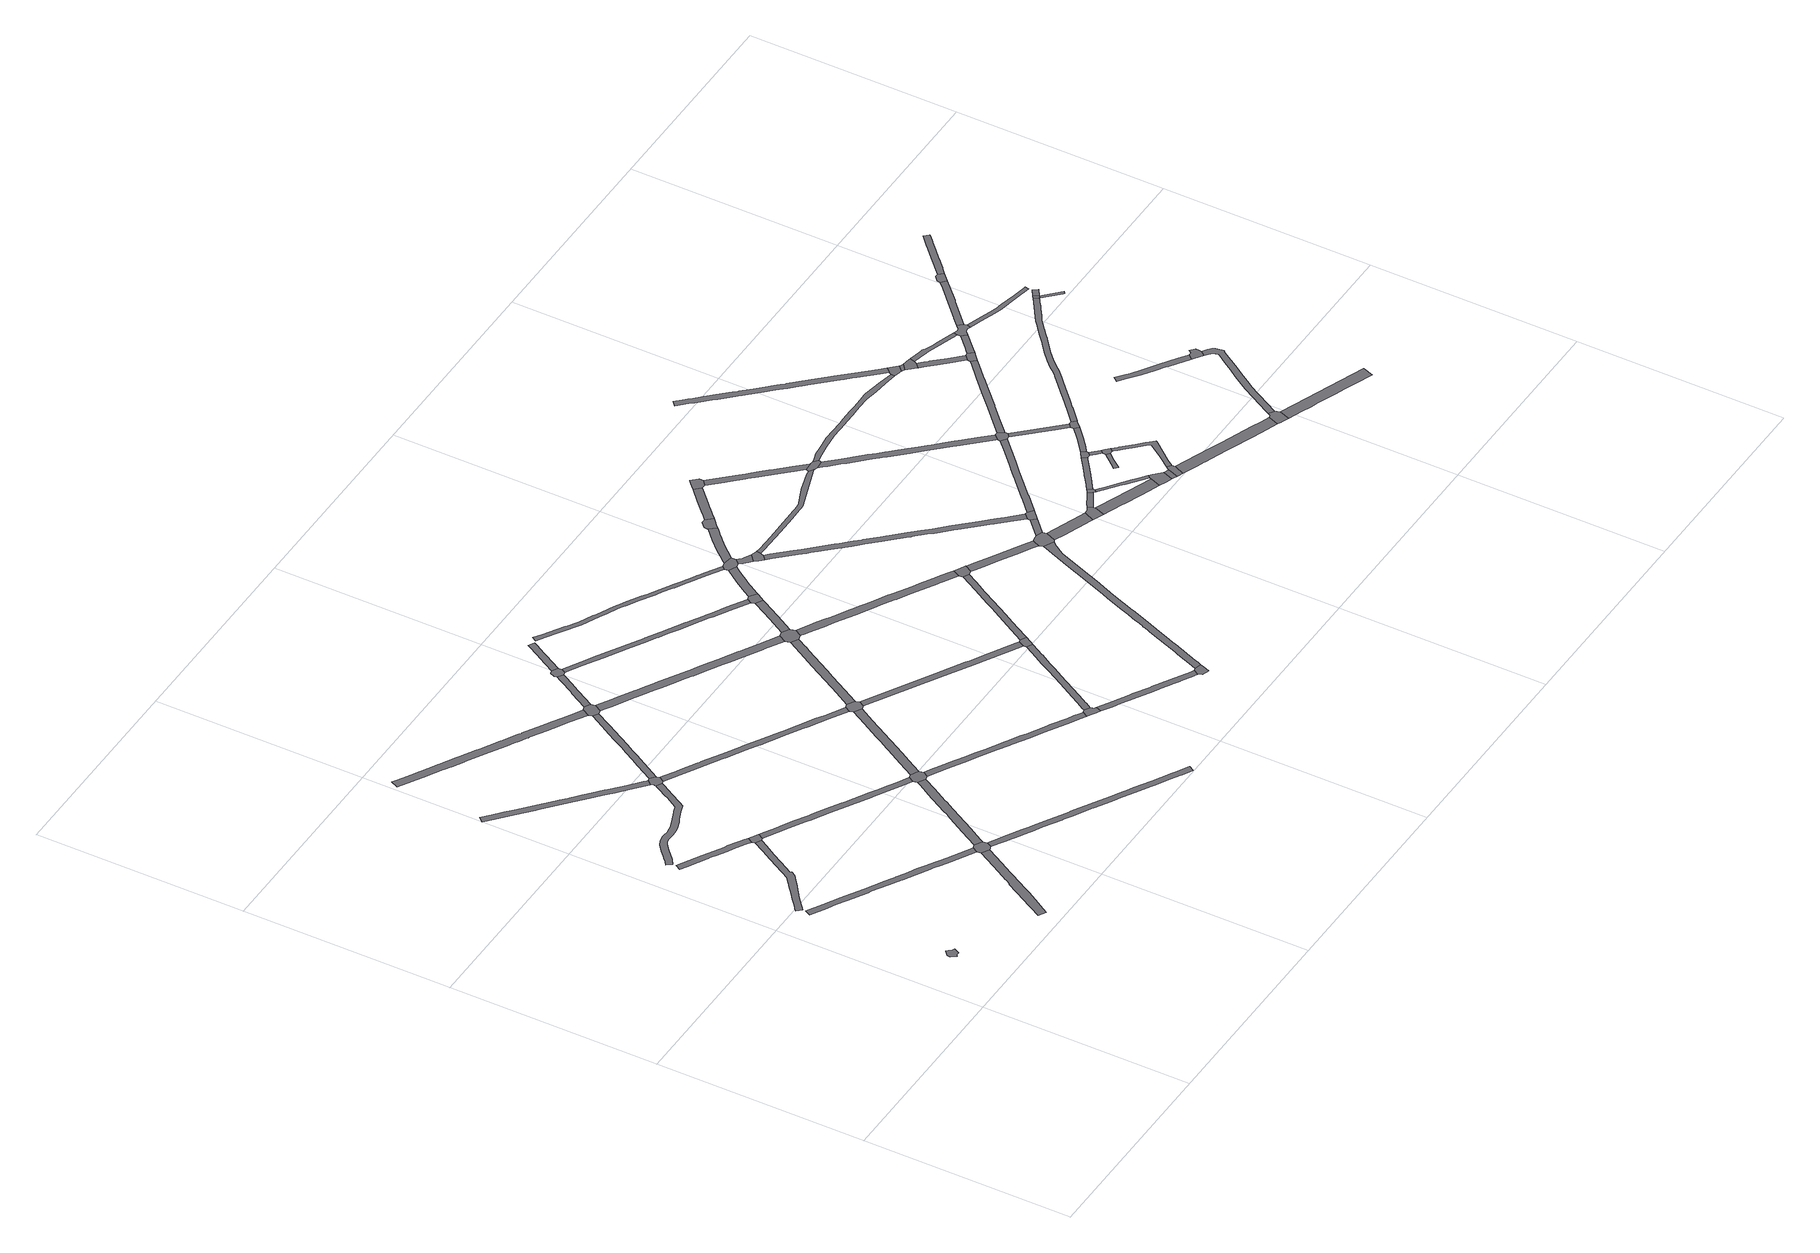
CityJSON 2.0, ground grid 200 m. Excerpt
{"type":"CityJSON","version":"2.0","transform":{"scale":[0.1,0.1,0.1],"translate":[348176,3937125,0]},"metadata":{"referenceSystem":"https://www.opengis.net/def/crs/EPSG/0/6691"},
"CityObjects":{
"road1":{"type":"Road","geometry":[{"type":"MultiSurface","lod":"1","boundaries":[[[0,1,2,3,4,5,6,7,8]]]}]},
"road2":{"type":"Road","attributes":{"RoadStructureAttribute.sectionType":"1"},"geometry":[{"type":"MultiSurface","lod":"1","boundaries":[[[9,10,11,12,13,14,15,16,17,18,19,20,21,22,23,24,25,26,27,28,29,30,31,32,33,34,35,36,37,38]]]}]},
"road3":{"type":"Road","attributes":{"RoadStructureAttribute.sectionType":"1"},"geometry":[{"type":"MultiSurface","lod":"1","boundaries":[[[39,40,41,42,43,44,45,46,47,48,49,50,51,52,53,54,55,56,57,58,59,60,61,62,63,64,65,66,67,68,69,70,71,72,73]]]}]},
"road4":{"type":"Road","attributes":{"RoadStructureAttribute.sectionType":"1"},"geometry":[{"type":"MultiSurface","lod":"1","boundaries":[[[74,75,76,77,78,79,80,81,82,83,84,85,86,87,88,89,90,91,92,93,94]]]}]},
"road5":{"type":"Road","attributes":{"RoadStructureAttribute.sectionType":"1"},"geometry":[{"type":"MultiSurface","lod":"1","boundaries":[[[95,96,97,98,99,100,101,102,103,104,105,106,107,108,109,110,111,112,113,114,115,116,117,118,119]]]}]},
"road6":{"type":"Road","geometry":[{"type":"MultiSurface","lod":"1","boundaries":[[[120,121,84,83,21,20]]]}]},
"road7":{"type":"Road","attributes":{"RoadStructureAttribute.sectionType":"1"},"geometry":[{"type":"MultiSurface","lod":"1","boundaries":[[[122,123,124,125,126,127,128,129,130,131,132,133,134,135,136,137,138,139,140,141,142,143,144,145,146,147,148,149,150,151,152,153,154,155,156,157,158,159,160,161,162,163,164]]]}]},
"road8":{"type":"Road","attributes":{"RoadStructureAttribute.sectionType":"1"},"geometry":[{"type":"MultiSurface","lod":"1","boundaries":[[[165,166,167,168,169,170,171,172,173,174,175,176,177,178,179,180,181,182,183,184,185,186,187,188,189,190,191,192,193,194,195,196,197,198]]]}]},
"road9":{"type":"Road","geometry":[{"type":"MultiSurface","lod":"1","boundaries":[[[108,107,199,200,201,202,39,73]]]}]},
"road10":{"type":"Road","geometry":[{"type":"MultiSurface","lod":"1","boundaries":[[[203,178,177,204,205,206,207,208,209,210,142,141,211,212,213]]]}]},
"road11":{"type":"Road","attributes":{"RoadStructureAttribute.sectionType":"1"},"geometry":[{"type":"MultiSurface","lod":"1","boundaries":[[[120,214,215,216,217,218,219,220,221,222,223,224,225,226,227,228,229,230,231,232,233,234,235,236,237,238,239,240,241,242,243,244,245,246,247,248,249,121]]]}]},
"road12":{"type":"Road","attributes":{"RoadStructureAttribute.sectionType":"1"},"geometry":[{"type":"MultiSurface","lod":"1","boundaries":[[[250,251,252,253,254,255,256,257,258,259,260,261,262,263,264,265,266,267,268,269,270,271,272,273,274,275,276,277,278,279,280,281,282,283,284,285,286,287,288,289,290,291,292,293,294,295,296,297,298,299,300,301]]]}]},
"road13":{"type":"Road","attributes":{"RoadStructureAttribute.sectionType":"1"},"geometry":[{"type":"MultiSurface","lod":"1","boundaries":[[[302,303,304,305,306,307,308,309,310,202,201,311,312,313,314,315,316,317,318,319,320]]]}]},
"road14":{"type":"Road","attributes":{"RoadStructureAttribute.sectionType":"1"},"geometry":[{"type":"MultiSurface","lod":"1","boundaries":[[[321,322,323,324,325,326,327,328,329,330,331,332,333,334,335,336,337,338,339,203,213]]]}]},
"road15":{"type":"Road","attributes":{"RoadStructureAttribute.sectionType":"1"},"geometry":[{"type":"MultiSurface","lod":"1","boundaries":[[[340,341,342,343,344,345,346,347,348,349,350,351,352,353,354,355,356,357,358,359,360,200,199,361,362,363,364,365,366,367,368,369,370,371,372,373,374,375,376,377,378,379,380,381,382,383,384,385,386,387]]]}]},
"road16":{"type":"Road","geometry":[{"type":"MultiSurface","lod":"1","boundaries":[[[388,389,390,391,232,231,320,319]]]}]},
"road17":{"type":"Road","attributes":{"RoadStructureAttribute.sectionType":"1"},"geometry":[{"type":"MultiSurface","lod":"1","boundaries":[[[392,393,394,395,396,397,398,399,400,401,402,403,404,405,406,407,408,409,410,411,412,413,414,415,416,417,418,419,420,421,422,423,424,425,426,427,428,429,430,431,212,211]]]}]},
"road18":{"type":"Road","geometry":[{"type":"MultiSurface","lod":"1","boundaries":[[[331,330,432,433,434,435,275,274]]]}]},
"road19":{"type":"Road","attributes":{"RoadStructureAttribute.sectionType":"1"},"geometry":[{"type":"MultiSurface","lod":"1","boundaries":[[[436,437,438,439,440,441,391,390,442,443,444,445,446,447,448,449,450]]]}]},
"road20":{"type":"Road","attributes":{"RoadStructureAttribute.sectionType":"1"},"geometry":[{"type":"MultiSurface","lod":"1","boundaries":[[[451,452,453,454,435,434,455,456,457,458,459,460,461]]]}]},
"road21":{"type":"Road","attributes":{"RoadStructureAttribute.sectionType":"1"},"geometry":[{"type":"MultiSurface","lod":"1","boundaries":[[[462,463,464,465,466,467,468,469,470,471,472,473,474,475,476,389,388,477,478,479,480,481,482,483,484,485,486,487,488,489,490,491]]]}]},
"road22":{"type":"Road","geometry":[{"type":"MultiSurface","lod":"1","boundaries":[[[492,493,494,495,496,461,460,497]]]}]},
"road23":{"type":"Road","geometry":[{"type":"MultiSurface","lod":"1","boundaries":[[[498,499,410,409,450,449,500,501]]]}]},
"road24":{"type":"Road","attributes":{"RoadStructureAttribute.sectionType":"1"},"geometry":[{"type":"MultiSurface","lod":"1","boundaries":[[[502,503,504,505,506,507,508,494,493]]]}]},
"road25":{"type":"Road","attributes":{"RoadStructureAttribute.sectionType":"1"},"geometry":[{"type":"MultiSurface","lod":"1","boundaries":[[[509,510,511,512,513,514,515,516,517,518,519,520,521,522,523,524,525,526,527,433,432,528,529,530,531,532,533,534,535,536,537,538,539,540,541,542,543,544,545,546,547]]]}]},
"road26":{"type":"Road","attributes":{"RoadStructureAttribute.sectionType":"1"},"geometry":[{"type":"MultiSurface","lod":"1","boundaries":[[[548,549,550,551,552,553,554,555,556,499,498,557,558,559,560,561,562,563,564,565,566]]]}]},
"road27":{"type":"Road","geometry":[{"type":"MultiSurface","lod":"1","boundaries":[[[490,567,568,569,570,571,572,573,574,491]]]}]},
"road28":{"type":"Road","attributes":{"RoadStructureAttribute.sectionType":"1"},"geometry":[{"type":"MultiSurface","lod":"1","boundaries":[[[575,576,577,578,579,580,581,582,583,584,585,586,587,588,589,590,591,592,593,594,595,596,597,598,599,600,601,602,603,604,605,606,607,608,609,610,611,612,492,497]]]}]},
"road29":{"type":"Road","attributes":{"RoadStructureAttribute.sectionType":"1"},"geometry":[{"type":"MultiSurface","lod":"1","boundaries":[[[500,613,614,615,616,617,618,619,620,621,622,501]]]}]},
"road30":{"type":"Road","attributes":{"RoadStructureAttribute.sectionType":"1"},"geometry":[{"type":"MultiSurface","lod":"1","boundaries":[[[623,624,625,626,627,628,629,630,631,632,633,634,635,636,637,638,639,640,641,642,643,644,645,570,569]]]}]},
"road31":{"type":"Road","attributes":{"RoadStructureAttribute.sectionType":"1"},"geometry":[{"type":"MultiSurface","lod":"1","boundaries":[[[646,647,648,649,650,651,652,653,654,655,656,657,658,659,660,661,662,663,664,665,666,667,574,573]]]}]},
"road32":{"type":"Road","geometry":[{"type":"MultiSurface","lod":"1","boundaries":[[[668,669,670,671,547,546,548,566]]]}]},
"road33":{"type":"Road","attributes":{"RoadStructureAttribute.sectionType":"1"},"geometry":[{"type":"MultiSurface","lod":"1","boundaries":[[[672,673,674,675,676,677,678,679,680,681,682,683,684,685,686,687,688,689,690,691,692,693,694,695,696,697,698,699,700,701,702,703,704,705,706,707,708,709,710,711,712,713,714,715,716]]]}]},
"road34":{"type":"Road","attributes":{"RoadStructureAttribute.sectionType":"1"},"geometry":[{"type":"MultiSurface","lod":"1","boundaries":[[[670,717,718,719,720,721,722,723,671]]]}]},
"road35":{"type":"Road","geometry":[{"type":"MultiSurface","lod":"1","boundaries":[[[724,638,637,725,726,727,728,729]]]}]},
"road36":{"type":"Road","geometry":[{"type":"MultiSurface","lod":"1","boundaries":[[[658,657,730,731,732,733,734,617,616]]]}]},
"road37":{"type":"Road","geometry":[{"type":"MultiSurface","lod":"1","boundaries":[[[735,593,592,721,720,736,737,738]]]}]},
"road38":{"type":"Road","attributes":{"RoadStructureAttribute.sectionType":"1"},"geometry":[{"type":"MultiSurface","lod":"1","boundaries":[[[739,740,741,742,743,744,745,746,747,748,749,750,751,752,753,754,755,756,757,758,759,669,668,760,761,762,763,764,765,766,767,768,769,770,771,772,773,774,775]]]}]},
"road39":{"type":"Road","attributes":{"RoadStructureAttribute.sectionType":"1"},"geometry":[{"type":"MultiSurface","lod":"1","boundaries":[[[737,776,777,778,779,780,781,782,783,784,785,786,787,788,789,738]]]}]},
"road40":{"type":"Road","attributes":{"RoadStructureAttribute.sectionType":"1"},"geometry":[{"type":"MultiSurface","lod":"1","boundaries":[[[790,791,792,793,794,795,796,797,798,799,800,801,802,803,734,733]]]}]},
"road41":{"type":"Road","geometry":[{"type":"MultiSurface","lod":"1","boundaries":[[[783,782,804,805,806,807,692,691]]]}]},
"road42":{"type":"Road","attributes":{"RoadStructureAttribute.sectionType":"1"},"geometry":[{"type":"MultiSurface","lod":"1","boundaries":[[[808,809,805,804,810,811,812,813]]]}]},
"road43":{"type":"Road","geometry":[{"type":"MultiSurface","lod":"1","boundaries":[[[812,814,815,816,817,818,819,813]]]}]},
"road44":{"type":"Road","attributes":{"RoadStructureAttribute.sectionType":"1"},"geometry":[{"type":"MultiSurface","lod":"1","boundaries":[[[820,821,822,823,824,825,826,807,806,827,828,829,830,831,832,833,834,835,836,837]]]}]},
"road45":{"type":"Road","attributes":{"RoadStructureAttribute.sectionType":"1"},"geometry":[{"type":"MultiSurface","lod":"1","boundaries":[[[838,839,840,841,842,843,844,845,846,847,848,849,850,851,852,853,854,855,856,857,858,859,860,861,862,863,864,724,729,865,866,867,868,869,870,871,872,873,874,875,876,877,878,879,880,881,882,883,884,885]]]}]},
"road46":{"type":"Road","geometry":[{"type":"MultiSurface","lod":"1","boundaries":[[[798,797,886,887,888,739,775]]]}]},
"road47":{"type":"Road","geometry":[{"type":"MultiSurface","lod":"1","boundaries":[[[836,889,890,891,892,893,894,895,837]]]}]},
"road48":{"type":"Road","attributes":{"RoadStructureAttribute.sectionType":"1"},"geometry":[{"type":"MultiSurface","lod":"1","boundaries":[[[886,896,897,898,899,900,901,902,903,904,905,906,907,908,909,887]]]}]},
"road49":{"type":"Road","attributes":{"RoadStructureAttribute.sectionType":"1"},"geometry":[{"type":"MultiSurface","lod":"1","boundaries":[[[910,911,912,913,914,915,916,917,918,919,920,921,922,923,924,925,926,927,928,929,930,931,932,933,934,935,936,937,938,816,815,939,940,941,942,943,944,945,946,947,948,949,950,951,952,953,954,955,956,957,958,959,960,961,962,963,964,965,966,967,968,969,970]]]}]},
"road50":{"type":"Road","attributes":{"RoadStructureAttribute.sectionType":"1"},"geometry":[{"type":"MultiSurface","lod":"1","boundaries":[[[971,972,973,974,975,892,891,976,977,978,979,980,981]]]}]},
"road51":{"type":"Road","attributes":{"RoadStructureAttribute.sectionType":"1"},"geometry":[{"type":"MultiSurface","lod":"1","boundaries":[[[817,982,983,984,985,986,987,988,989,990,991,992,993,994,995,996,997,998,999,1000,1001,1002,1003,1004,1005,1006,1007,1008,1009,818]]]}]},
"road52":{"type":"Road","geometry":[{"type":"MultiSurface","lod":"1","boundaries":[[[1010,1011,1012,1013,1014,903,902,838,885]]]}]},
"road53":{"type":"Road","geometry":[{"type":"MultiSurface","lod":"1","boundaries":[[[1015,1016,1017,1018,971,981,1019,1020]]]}]},
"road54":{"type":"Road","attributes":{"RoadStructureAttribute.sectionType":"1"},"geometry":[{"type":"MultiSurface","lod":"1","boundaries":[[[1021,1022,1023,1024,1013,1012]]]}]},
"road55":{"type":"Road","attributes":{"RoadStructureAttribute.sectionType":"1"},"geometry":[{"type":"MultiSurface","lod":"1","boundaries":[[[1010,1025,1026,1027,1028,1029,1030,1031,1032,1011]]]}]},
"road56":{"type":"Road","attributes":{"RoadStructureAttribute.sectionType":"1"},"geometry":[{"type":"MultiSurface","lod":"1","boundaries":[[[1019,1033,1034,1035,1036,1037,1038,1039,1040,1041,1042,1043,1044,1045,1046,1047,1048,1049,1050,1051,1020]]]}]},
"road57":{"type":"Road","geometry":[{"type":"MultiSurface","lod":"1","boundaries":[[[969,1023,1022,1052,1053,970]]]}]},
"road58":{"type":"Road","geometry":[{"type":"MultiSurface","lod":"1","boundaries":[[[1054,1055,1056,1057,1031,1030,1058,1059]]]}]},
"road59":{"type":"Road","geometry":[{"type":"MultiSurface","lod":"1","boundaries":[[[1060,1042,1041,996,995,1061,1062,1063]]]}]},
"road60":{"type":"Road","attributes":{"RoadStructureAttribute.sectionType":"1"},"geometry":[{"type":"MultiSurface","lod":"1","boundaries":[[[1055,1064,1065,1066,1067,1068,1069,1070,1071,1072,1056]]]}]},
"road61":{"type":"Road","geometry":[{"type":"MultiSurface","lod":"1","boundaries":[[[1073,1069,1068,1074,1075,1076,1077]]]}]},
"road62":{"type":"Road","attributes":{"RoadStructureAttribute.sectionType":"1"},"geometry":[{"type":"MultiSurface","lod":"1","boundaries":[[[1078,1079,1080,1081,1082,1083,1084,1085,1086,1087,1088,1089,1054,1059]]]}]},
"road63":{"type":"Road","attributes":{"RoadStructureAttribute.sectionType":"1"},"geometry":[{"type":"MultiSurface","lod":"1","boundaries":[[[1090,1091,1092,1093,1094,1095,1096,1097,1098,1099,1100,1101,1102,1103,1104,1105,1106,1107,1108,1109,1110,1053,1052]]]}]},
"road64":{"type":"Road","attributes":{"RoadStructureAttribute.sectionType":"1"},"geometry":[{"type":"MultiSurface","lod":"1","boundaries":[[[1111,1112,1113,1114,1115,1116,1117,1118,1119,1120,1121,1122,1123,1124,1125,1126,1127,1128,1129,1130,1131,1132,1133,1134,1135,1136,1137,1138,1139,1140,1141,1142,1143,1144,1145,1146,1147,1148,1149,1062,1061]]]}]},
"road65":{"type":"Road","attributes":{"RoadStructureAttribute.sectionType":"1"},"geometry":[{"type":"MultiSurface","lod":"1","boundaries":[[[1150,1151,1152,1153,1154,1155,1075,1074,1156,1157,1158,1159,1160,1161,1162,1163]]]}]},
"road66":{"type":"Road","attributes":{"RoadStructureAttribute.sectionType":"1"},"geometry":[{"type":"MultiSurface","lod":"1","boundaries":[[[1076,1164,1165,1166,1167,1168,1169,1170,1171,1172,1173,1174,1175,1176,1177,1178,1179,1180,1181,1077]]]}]},
"road67":{"type":"Road","geometry":[{"type":"MultiSurface","lod":"1","boundaries":[[[1162,1086,1085,1182,1183,1184,1185,1186,1163]]]}]},
"road68":{"type":"Road","attributes":{"RoadStructureAttribute.sectionType":"1"},"geometry":[{"type":"MultiSurface","lod":"1","boundaries":[[[1187,1188,1189,1190,1185,1184]]]}]},
"road69":{"type":"Road","geometry":[{"type":"MultiSurface","lod":"1","boundaries":[[[1191,1189,1188,1192,1193,1194,1195]]]}]},
"road70":{"type":"Road","attributes":{"RoadStructureAttribute.sectionType":"1"},"geometry":[{"type":"MultiSurface","lod":"1","boundaries":[[[1196,1197,1198,1199,1200,1201]]]}]},
"road71":{"type":"Road","geometry":[{"type":"MultiSurface","lod":"1","boundaries":[[[1202,1203,1204,1175,1174,1205,1206,1207]]]}]},
"road72":{"type":"Road","attributes":{"RoadStructureAttribute.sectionType":"1"},"geometry":[{"type":"MultiSurface","lod":"1","boundaries":[[[1208,1209,1210,1211,1212,1213,1214,1215,1216,1217,1218,1219,1220,1221,1222,1223,1224,1225,1226,1227,1228,1229,1230,1231,1232,1233,1234,1235,1236,1237,1060,1063]]]}]},
"road73":{"type":"Road","attributes":{"RoadStructureAttribute.sectionType":"1"},"geometry":[{"type":"MultiSurface","lod":"1","boundaries":[[[1206,1205,1238,1239,1240,1241]]]}]},
"road74":{"type":"Road","geometry":[{"type":"MultiSurface","lod":"1","boundaries":[[[1242,1243,1132,1131,1100,1099,1244,1245]]]}]},
"road75":{"type":"Road","geometry":[{"type":"MultiSurface","lod":"1","boundaries":[[[1246,1247,1241,1240,1196,1201,1248]]]}]},
"road76":{"type":"Road","attributes":{"RoadStructureAttribute.sectionType":"1"},"geometry":[{"type":"MultiSurface","lod":"1","boundaries":[[[1249,1250,1251,1252,1253,1254,1255,1256,1257,1246,1248,1258,1259,1260,1261,1262,1263,1264,1265,1191,1195]]]}]},
"road77":{"type":"Road","attributes":{"RoadStructureAttribute.sectionType":"1"},"geometry":[{"type":"MultiSurface","lod":"1","boundaries":[[[1266,1267,1268,1269,1270,1271,1272,1202,1207]]]}]},
"road78":{"type":"Road","attributes":{"RoadStructureAttribute.sectionType":"1"},"geometry":[{"type":"MultiSurface","lod":"1","boundaries":[[[1244,1273,1274,1275,1276,1277,1278,1279,1280,1281,1245]]]}]},
"road79":{"type":"Road","attributes":{"RoadStructureAttribute.sectionType":"1"},"geometry":[{"type":"MultiSurface","lod":"1","boundaries":[[[1282,1283,1284,1285,1286,1287,1288,1289,1290,1291,1292,1293,1294,1295,1296,1297,1298,1299,1300,1301,1302,1303,1304,1305,1306,1307,1308,1309,1310,1311,1312,1313,1314,1315,1316,1317,1318,1319,1320,1321,1322,1323,1324,1325,1326,1327,1328,1329,1330,1331]]]}]},
"road80":{"type":"Road","geometry":[{"type":"MultiSurface","lod":"1","boundaries":[[[1332,1277,1276,1269,1268,1333,1334]]]}]},
"road81":{"type":"Road","attributes":{"RoadStructureAttribute.sectionType":"1"},"geometry":[{"type":"MultiSurface","lod":"1","boundaries":[[[1335,1336,1337,1338,1339,1340,1194,1193,1341,1342,1343,1344,1345,1346,1347,1348,1349,1350]]]}]},
"road82":{"type":"Road","attributes":{"RoadStructureAttribute.sectionType":"1"},"geometry":[{"type":"MultiSurface","lod":"1","boundaries":[[[1351,1352,1353,1354,1355,1356,1357,1243,1242,1358,1359,1360,1361,1362,1363,1364,1365,1366,1367,1368]]]}]},
"road83":{"type":"Road","geometry":[{"type":"MultiSurface","lod":"1","boundaries":[[[1369,1370,1371,1372,1282,1331,1221,1220]]]}]},
"road84":{"type":"Road","attributes":{"RoadStructureAttribute.sectionType":"1"},"geometry":[{"type":"MultiSurface","lod":"1","boundaries":[[[1373,1372,1371,1374,1375,1376]]]}]},
"road85":{"type":"Road","geometry":[{"type":"MultiSurface","lod":"1","boundaries":[[[1375,1377,1378,1379,1380,1381,1382,1376]]]}]},
"road86":{"type":"Road","geometry":[{"type":"MultiSurface","lod":"1","boundaries":[[[1383,1384,1385,1386,1350,1349,1387,1388,1389,1390,1391]]]}]},
"road87":{"type":"Road","attributes":{"RoadStructureAttribute.sectionType":"1"},"geometry":[{"type":"MultiSurface","lod":"1","boundaries":[[[1377,1392,1393,1394,1395,1396,1397,1398,1399,1400,1401,1402,1403,1404,1405,1406,1407,1378]]]}]},
"road88":{"type":"Road","geometry":[{"type":"MultiSurface","lod":"1","boundaries":[[[1408,1409,1410,1411,1400,1399,1351,1368]]]}]},
"road89":{"type":"Road","attributes":{"RoadStructureAttribute.sectionType":"1"},"geometry":[{"type":"MultiSurface","lod":"1","boundaries":[[[1412,1413,1414,1415,1416,1417,1418,1419,1420,1421,1380,1379,1422,1423,1424,1425,1426,1427,1428,1429,1430]]]}]},
"road90":{"type":"Road","attributes":{"RoadStructureAttribute.sectionType":"1"},"geometry":[{"type":"MultiSurface","lod":"1","boundaries":[[[1431,1432,1433,1434,1435,1436,1437,1438,1439,1440,1441,1442,1443,1444,1445,1446,1447,1448,1449,1450,1451,1452,1453,1454,1455,1456,1457,1458,1459,1460,1461,1462,1463,1464,1465,1466,1467,1468,1469,1470,1471,1472,1473,1474,1475,1476,1477,1478,1479,1480,1481,1482,1332,1334]]]}]},
"road91":{"type":"Road","attributes":{"RoadStructureAttribute.sectionType":"1"},"geometry":[{"type":"MultiSurface","lod":"1","boundaries":[[[1483,1484,1411,1410,1485,1486,1487]]]}]},
"road92":{"type":"Road","attributes":{"RoadStructureAttribute.sectionType":"1"},"geometry":[{"type":"MultiSurface","lod":"1","boundaries":[[[1488,1489,1490,1491,1492,1493,1494,1495,1496,1497,1498,1499,1500,1501]]]}]},
"road93":{"type":"Road","attributes":{"RoadStructureAttribute.sectionType":"1"},"geometry":[{"type":"MultiSurface","lod":"1","boundaries":[[[1390,1502,1503,1504,1505,1506,1507,1508,1509,1510,1511,1512,1513,1391]]]}]},
"road94":{"type":"Road","attributes":{"RoadStructureAttribute.sectionType":"1"},"geometry":[{"type":"MultiSurface","lod":"1","boundaries":[[[1514,1515,1516,1517,1518,1519,1520,1521,1522,1523,1385,1384,1524,1525,1526,1527,1528,1529,1530,1531,1532,1533,1534,1535,1536,1537,1538,1539,1540]]]}]},
"road95":{"type":"Road","geometry":[{"type":"MultiSurface","lod":"1","boundaries":[[[1429,1487,1486,1541,1542,1543,1544,1545,1546,1547,1548,1430]]]}]},
"road96":{"type":"Road","geometry":[{"type":"MultiSurface","lod":"1","boundaries":[[[1500,1549,1550,1514,1540,1551,1552,1553,1554,1501]]]}]},
"road97":{"type":"Road","attributes":{"RoadStructureAttribute.sectionType":"1"},"geometry":[{"type":"MultiSurface","lod":"1","boundaries":[[[1555,1556,1557,1558,1559,1546,1545,1560,1561,1562,1563,1564,1565]]]}]},
"road98":{"type":"Road","attributes":{"RoadStructureAttribute.sectionType":"1"},"geometry":[{"type":"MultiSurface","lod":"1","boundaries":[[[1543,1566,1567,1568,1569,1570,1571,1572,1573,1574,1575,1576,1577,1578,1579,1580,1581,1582,1583,1544]]]}]},
"road99":{"type":"Road","geometry":[{"type":"MultiSurface","lod":"1","boundaries":[[[1459,1584,1585,1586,1460]]]}]},
"road100":{"type":"Road","geometry":[{"type":"MultiSurface","lod":"1","boundaries":[[[1587,1588,1589,1586,1585]]]}]},
"road101":{"type":"Road","attributes":{"RoadStructureAttribute.sectionType":"1"},"geometry":[{"type":"MultiSurface","lod":"1","boundaries":[[[1584,1590,1591,1592,1585]]]}]},
"road102":{"type":"Road","geometry":[{"type":"MultiSurface","lod":"1","boundaries":[[[1593,1594,1595,1596,1555,1565]]]}]},
"road103":{"type":"Road","attributes":{"RoadStructureAttribute.sectionType":"1"},"geometry":[{"type":"MultiSurface","lod":"1","boundaries":[[[1593,1597,1598,1599,1600,1601,1602,1603,1604,1605,1606,1607,1608,1609,1610,1611,1612,1613,1614,1594]]]}]}
},
"vertices":[
[518,596,0],[505,616,0],[489,635,0],[442,595,0],[438,565,0],[473,516,0],[486,526,0],[516,528,0],[546,581,0],
[353,1942,0],[475,2043,0],[620,2154,0],[655,2182,0],[708,2221,0],[738,2269,0],[726,2275,0],[804,2411,0],[857,2504,0],[904,2585,0],[924,2617,0],[964,2691,0],[912,2721,0],[855,2621,0],[851,2615,0],[818,2556,0],[792,2511,0],[782,2493,0],[751,2441,0],[691,2333,0],[652,2268,0],[596,2222,0],[577,2206,0],[549,2183,0],[503,2145,0],[436,2089,0],[402,2061,0],[352,2020,0],[337,2007,0],[314,1988,0],
[1764,1104,0],[1544,1230,0],[1476,1273,0],[1450,1287,0],[1371,1330,0],[1298,1375,0],[1197,1429,0],[1112,1478,0],[1110,1479,0],[1083,1494,0],[1023,1529,0],[850,1628,0],[748,1687,0],[676,1728,0],[656,1742,0],[503,1827,0],[355,1912,0],[325,1859,0],[473,1775,0],[553,1733,0],[646,1675,0],[729,1628,0],[820,1576,0],[854,1560,0],[993,1476,0],[1006,1472,0],[1029,1458,0],[1109,1411,0],[1111,1410,0],[1167,1377,0],[1340,1277,0],[1370,1263,0],[1435,1225,0],[1514,1178,0],[1734,1052,0],
[296,3098,0],[353,3065,0],[527,2966,0],[542,2959,0],[557,2953,0],[611,2920,0],[700,2867,0],[751,2841,0],[851,2781,0],[904,2750,0],[934,2802,0],[904,2819,0],[863,2846,0],[852,2853,0],[850,2854,0],[766,2902,0],[730,2919,0],[654,2963,0],[548,3023,0],[383,3118,0],[326,3151,0],
[1345,154,0],[1418,278,0],[1439,312,0],[1444,320,0],[1494,407,0],[1519,451,0],[1584,562,0],[1580,564,0],[1616,626,0],[1629,647,0],[1639,666,0],[1715,800,0],[1814,973,0],[1745,1013,0],[1645,840,0],[1567,702,0],[1546,666,0],[1536,648,0],[1510,604,0],[1506,606,0],[1453,512,0],[1443,494,0],[1346,320,0],[1336,301,0],[1275,194,0],
[993,2699,0],[1023,2751,0],
[374,3217,0],[469,3305,0],[523,3350,0],[557,3368,0],[591,3375,0],[661,3369,0],[718,3376,0],[746,3379,0],[822,3406,0],[860,3425,0],[950,3462,0],[986,3474,0],[1024,3488,0],[1053,3533,0],[1117,3649,0],[1122,3653,0],[1136,3678,0],[1138,3682,0],[1185,3767,0],[1193,3782,0],[1139,3810,0],[1137,3806,0],[1119,3774,0],[1065,3679,0],[1055,3654,0],[983,3538,0],[927,3518,0],[917,3513,0],[799,3463,0],[732,3438,0],[686,3433,0],[660,3430,0],[629,3436,0],[587,3436,0],[536,3425,0],[489,3400,0],[429,3351,0],[377,3305,0],[361,3289,0],[335,3263,0],[324,3255,0],[289,3230,0],[325,3181,0],
[87,4772,0],[238,4640,0],[362,4530,0],[388,4508,0],[518,4393,0],[538,4376,0],[609,4313,0],[688,4244,0],[837,4113,0],[839,4112,0],[891,4064,0],[989,3980,0],[1127,3859,0],[1167,3904,0],[1163,3908,0],[1141,3927,0],[1139,3929,0],[1029,4025,0],[979,4068,0],[883,4153,0],[879,4157,0],[792,4232,0],[728,4289,0],[702,4311,0],[644,4363,0],[634,4371,0],[578,4421,0],[523,4470,0],[428,4553,0],[278,4685,0],[211,4744,0],[127,4817,0],[47,4887,0],[7,4842,0],
[1853,984,0],[1883,1036,0],[1872,1075,0],[1803,1114,0],
[1196,3909,0],[1138,3849,0],[1139,3848,0],[1140,3845,0],[1142,3829,0],[1143,3824,0],[1144,3821,0],[1144,3818,0],[1222,3790,0],[1252,3842,0],[1244,3871,0],
[1047,2668,0],[1123,2627,0],[1125,2625,0],[1158,2608,0],[1221,2568,0],[1357,2493,0],[1378,2479,0],[1394,2469,0],[1568,2369,0],[1707,2290,0],[1741,2270,0],[1788,2244,0],[1799,2237,0],[1915,2170,0],[1930,2162,0],[2088,2071,0],[2190,2013,0],[2262,1972,0],[2292,2024,0],[2191,2082,0],[2118,2123,0],[2020,2179,0],[1945,2223,0],[1882,2259,0],[1771,2322,0],[1753,2333,0],[1722,2351,0],[1598,2422,0],[1499,2482,0],[1426,2520,0],[1424,2521,0],[1328,2579,0],[1251,2621,0],[1126,2692,0],[1124,2693,0],[1077,2720,0],
[47,5686,0],[92,5660,0],[253,5568,0],[266,5560,0],[439,5461,0],[441,5460,0],[500,5425,0],[503,5423,0],[613,5361,0],[618,5359,0],[785,5261,0],[786,5262,0],[960,5162,0],[991,5143,0],[1031,5120,0],[1074,5096,0],[1133,5063,0],[1152,5052,0],[1154,5051,0],[1176,5038,0],[1307,4963,0],[1416,4901,0],[1480,4864,0],[1502,4853,0],[1654,4765,0],[1694,4834,0],[1587,4895,0],[1520,4934,0],[1436,4982,0],[1347,5033,0],[1175,5132,0],[1173,5132,0],[1155,5142,0],[1153,5144,0],[1130,5157,0],[1017,5222,0],[1000,5232,0],[826,5331,0],[796,5349,0],[652,5431,0],[630,5444,0],[499,5519,0],[479,5530,0],[477,5532,0],[473,5535,0],[444,5551,0],[389,5582,0],[332,5615,0],[306,5630,0],[243,5666,0],[132,5729,0],[80,5759,0],
[2253,1898,0],[2201,1809,0],[2187,1785,0],[2101,1635,0],[2051,1546,0],[2036,1518,0],[2002,1462,0],[1902,1288,0],[1854,1204,0],[1893,1110,0],[1972,1248,0],[2072,1421,0],[2108,1484,0],[2119,1504,0],[2171,1595,0],[2185,1619,0],[2271,1769,0],[2342,1893,0],[2272,1933,0],
[1344,4044,0],[1408,4153,0],[1443,4218,0],[1483,4284,0],[1538,4384,0],[1542,4391,0],[1631,4543,0],[1635,4550,0],[1642,4565,0],[1717,4696,0],[1664,4726,0],[1589,4595,0],[1559,4543,0],[1490,4422,0],[1489,4420,0],[1430,4312,0],[1390,4248,0],[1339,4156,0],[1291,4075,0],
[3472,124,0],[3445,140,0],[3272,239,0],[3271,240,0],[3178,294,0],[3098,340,0],[3079,351,0],[2999,398,0],[2924,439,0],[2832,492,0],[2751,538,0],[2611,620,0],[2581,636,0],[2577,638,0],[2509,677,0],[2404,737,0],[2269,815,0],[2230,837,0],[2176,868,0],[2056,936,0],[1938,1004,0],[1976,913,0],[2027,884,0],[2053,869,0],[2176,798,0],[2200,785,0],[2292,733,0],[2374,685,0],[2458,637,0],[2464,634,0],[2484,622,0],[2547,586,0],[2717,488,0],[2721,486,0],[2826,425,0],[2894,387,0],[2914,375,0],[2932,365,0],[3068,287,0],[3205,208,0],[3240,188,0],[3241,188,0],[3356,124,0],[3415,88,0],[3450,68,0],[3464,60,0],[3559,5,0],[3587,59,0],
[2381,1903,0],[2411,1955,0],[2400,1994,0],[2330,2034,0],
[1401,3687,0],[1445,3660,0],[1466,3649,0],[1574,3588,0],[1721,3506,0],[1748,3488,0],[1921,3389,0],[2001,3343,0],[2054,3312,0],[2095,3289,0],[2162,3251,0],[2204,3227,0],[2268,3190,0],[2402,3114,0],[2442,3090,0],[2616,2991,0],[2754,2912,0],[2789,2891,0],[2819,2944,0],[2645,3043,0],[2568,3091,0],[2472,3142,0],[2384,3195,0],[2298,3242,0],[2285,3250,0],[2214,3291,0],[2205,3296,0],[2125,3342,0],[2091,3362,0],[2080,3368,0],[1951,3441,0],[1935,3452,0],[1778,3540,0],[1604,3640,0],[1589,3648,0],[1572,3656,0],[1431,3739,0],[1398,3757,0],[1378,3768,0],[1282,3824,0],
[1756,4706,0],[1795,4776,0],[1785,4815,0],[1732,4845,0],
[2714,2704,0],[2614,2531,0],[2573,2454,0],[2567,2443,0],[2515,2357,0],[2416,2183,0],[2485,2143,0],[2507,2178,0],[2585,2317,0],[2636,2402,0],[2642,2413,0],[2685,2490,0],[2784,2664,0],[2869,2813,0],[2800,2853,0],
[1931,5192,0],[1921,5174,0],[1848,5046,0],[1832,5018,0],[1884,4988,0],[1900,5015,0],[1910,5032,0],[1984,5162,0],[1984,5163,0],[2009,5205,0],[1957,5235,0],
[3734,1198,0],[3684,1229,0],[3625,1259,0],[3479,1345,0],[3452,1359,0],[3278,1458,0],[3234,1486,0],[3117,1551,0],[3104,1558,0],[2931,1657,0],[2844,1709,0],[2758,1757,0],[2631,1832,0],[2584,1856,0],[2472,1920,0],[2554,1804,0],[2728,1704,0],[2835,1644,0],[2901,1605,0],[2969,1567,0],[3075,1505,0],[3092,1495,0],[3248,1406,0],[3379,1335,0],[3422,1306,0],[3595,1207,0],[3645,1180,0],[3680,1161,0],[3725,1134,0],[3756,1185,0],
[2063,5257,0],[2055,5286,0],[2003,5316,0],[1973,5308,0],[1949,5264,0],[2038,5213,0],
[2927,2914,0],[2858,2954,0],[2908,2823,0],[2939,2877,0],
[2155,5459,0],[2169,5485,0],[2232,5595,0],[2248,5622,0],[2196,5653,0],[2118,5517,0],[2102,5489,0],
[3177,3984,0],[3039,4060,0],[3031,4065,0],[3003,4083,0],[2924,4127,0],[2830,4183,0],[2760,4223,0],[2656,4282,0],[2575,4327,0],[2570,4329,0],[2483,4382,0],[2309,4481,0],[2293,4491,0],[2220,4532,0],[2199,4544,0],[2136,4581,0],[2131,4584,0],[1962,4680,0],[1946,4689,0],[1789,4689,0],[1847,4654,0],[1922,4610,0],[2040,4544,0],[2079,4522,0],[2096,4511,0],[2219,4440,0],[2269,4412,0],[2392,4340,0],[2443,4312,0],[2535,4258,0],[2543,4253,0],[2616,4213,0],[2790,4113,0],[2839,4083,0],[2963,4014,0],[3135,3915,0],[3137,3914,0],[3310,3815,0],[3350,3884,0],
[3323,3766,0],[3285,3698,0],[3245,3628,0],[3142,3450,0],[3093,3364,0],[3091,3360,0],[3043,3276,0],[2988,3180,0],[2943,3103,0],[2929,2918,0],[3013,3063,0],[3112,3237,0],[3161,3319,0],[3163,3322,0],[3211,3410,0],[3311,3583,0],[3336,3624,0],[3338,3627,0],[3393,3726,0],
[3769,1108,0],[3804,1088,0],[3844,1067,0],[3865,1122,0],[3845,1133,0],[3841,1147,0],[3837,1162,0],[3785,1192,0],
[2192,5126,0],[2195,5125,0],[2217,5111,0],[2227,5106,0],[2379,5017,0],[2390,5011,0],[2545,4923,0],[2564,4911,0],[2738,4812,0],[2822,4762,0],[2829,4758,0],[2911,4713,0],[3010,4654,0],[3084,4613,0],[3258,4514,0],[3288,4495,0],[3432,4414,0],[3605,4314,0],[3630,4358,0],[3457,4458,0],[3332,4528,0],[3283,4557,0],[3264,4567,0],[3194,4607,0],[3123,4647,0],[3118,4650,0],[3109,4657,0],[3035,4699,0],[2945,4750,0],[2936,4756,0],[2856,4802,0],[2763,4856,0],[2759,4857,0],[2589,4955,0],[2415,5055,0],[2336,5100,0],[2242,5154,0],[2227,5162,0],
[3552,2454,0],[3836,2291,0],[4237,2062,0],[4253,2052,0],[4284,2106,0],[4260,2120,0],[3970,2286,0],[3864,2346,0],[3833,2365,0],[3580,2509,0],
[3884,1044,0],[3942,1008,0],[4015,968,0],[4083,929,0],[4116,909,0],[4289,809,0],[4330,786,0],[4347,776,0],[4420,734,0],[4463,710,0],[4512,682,0],[4517,679,0],[4631,614,0],[4637,611,0],[4661,596,0],[4693,647,0],[4666,663,0],[4493,762,0],[4336,854,0],[4319,861,0],[4176,947,0],[4146,961,0],[3972,1060,0],
[3873,1224,0],[3883,1242,0],[3891,1256,0],[3937,1336,0],[3980,1411,0],[4036,1509,0],[4074,1575,0],[4136,1683,0],[4168,1738,0],[4233,1851,0],[4235,1857,0],[4314,1992,0],[4261,2023,0],[4183,1887,0],[4133,1800,0],[4083,1713,0],[4027,1612,0],[3984,1540,0],[3885,1367,0],[3884,1366,0],[3844,1295,0],[3794,1209,0],
[3441,3740,0],[3482,3809,0],[3468,3857,0],[3399,3897,0],
[2353,5581,0],[2471,5508,0],[2650,5399,0],[2811,5322,0],[2878,5287,0],[2975,5241,0],[3008,5226,0],[3061,5195,0],[3164,5135,0],[3203,5113,0],[3236,5092,0],[3299,5055,0],[3355,5024,0],[3448,4969,0],[3457,4963,0],[3499,4939,0],[3551,4910,0],[3573,4896,0],[3729,4807,0],[3871,4723,0],[3899,4754,0],[3744,4845,0],[3694,4873,0],[3688,4877,0],[3649,4900,0],[3571,4945,0],[3547,4959,0],[3486,4993,0],[3477,4998,0],[3376,5059,0],[3269,5120,0],[3225,5148,0],[3078,5232,0],[3037,5256,0],[3028,5262,0],[2990,5282,0],[2831,5360,0],[2803,5374,0],[2673,5438,0],[2568,5503,0],[2562,5507,0],[2495,5550,0],[2379,5622,0],[2300,5671,0],[2277,5629,0],
[3567,4030,0],[3621,4124,0],[3667,4204,0],[3685,4236,0],[3616,4276,0],[3548,4157,0],[3498,4070,0],
[4723,656,0],[4673,589,0],[4686,564,0],[4747,541,0],[4774,610,0],[4785,638,0],
[4332,2025,0],[4335,2030,0],[4339,2038,0],[4365,2083,0],[4312,2113,0],
[3658,4366,0],[3725,4305,0],[3734,4320,0],[3669,4369,0],
[4814,3045,0],[4768,3074,0],[4683,3121,0],[4641,3144,0],[4530,3211,0],[4467,3244,0],[4303,3338,0],[4294,3344,0],[4267,3362,0],[4216,3393,0],[4120,3443,0],[4061,3479,0],[4023,3501,0],[3994,3517,0],[3947,3542,0],[3806,3621,0],[3773,3642,0],[3731,3667,0],[3674,3700,0],[3641,3718,0],[3600,3741,0],[3471,3722,0],[3560,3672,0],[3639,3623,0],[3733,3572,0],[3907,3473,0],[4025,3405,0],[4080,3373,0],[4121,3353,0],[4235,3285,0],[4252,3275,0],[4384,3202,0],[4427,3174,0],[4601,3075,0],[4639,3057,0],[4644,3053,0],[4774,2975,0],
[3770,4382,0],[3787,4409,0],[3808,4443,0],[3847,4503,0],[3888,4561,0],[3930,4619,0],[3953,4649,0],[3878,4684,0],[3866,4667,0],[3822,4608,0],[3780,4547,0],[3740,4486,0],[3701,4424,0],[3670,4371,0],
[4439,2213,0],[4513,2341,0],[4539,2386,0],[4638,2560,0],[4698,2668,0],[4738,2734,0],[4743,2741,0],[4837,2907,0],[4785,2937,0],[4685,2763,0],[4586,2590,0],[4552,2527,0],[4486,2416,0],[4387,2242,0],
[3993,4655,0],[4029,4704,0],[4028,4744,0],[3939,4761,0],
[4090,4650,0],[4071,4659,0],[4019,4626,0],[4055,4589,0],[4081,4561,0],[4144,4620,0],
[4112,4529,0],[4149,4490,0],[4193,4532,0],[4205,4559,0],[4210,4603,0],[4200,4604,0],
[4206,5051,0],[4154,5000,0],[4102,4948,0],[4088,4932,0],[4052,4894,0],[4003,4839,0],[3956,4783,0],[4064,4786,0],[4112,4840,0],[4161,4892,0],[4194,4926,0],[4210,4943,0],[4253,4984,0],[4262,4993,0],[4274,5004,0],[4300,5029,0],[4313,5041,0],[4258,5100,0],
[5464,2550,0],[5392,2372,0],[5340,2235,0],[5273,2060,0],[5234,1963,0],[5224,1938,0],[5172,1806,0],[5151,1752,0],[5136,1716,0],[5077,1564,0],[5066,1536,0],[5059,1518,0],[5046,1485,0],[5014,1403,0],[5004,1374,0],[4982,1320,0],[4974,1303,0],[4967,1281,0],[4951,1244,0],[4946,1229,0],[4943,1222,0],[4899,1106,0],[4862,1017,0],[4821,908,0],[4809,878,0],[4796,844,0],[4751,733,0],[4802,680,0],[4812,710,0],[4910,960,0],[4923,992,0],[4944,1038,0],[4954,1065,0],[4978,1130,0],[5002,1193,0],[5030,1264,0],[5083,1396,0],[5116,1484,0],[5120,1494,0],[5133,1525,0],[5211,1728,0],[5294,1939,0],[5328,2024,0],[5401,2211,0],[5462,2367,0],[5517,2455,0],[5534,2478,0],[5559,2501,0],
[4876,2917,0],[4918,2987,0],[4880,3010,0],
[4340,5067,0],[4359,5084,0],[4405,5128,0],[4349,5186,0],[4308,5187,0],[4261,5142,0],[4258,5107,0],
[4929,2887,0],[4948,2876,0],[4993,2850,0],[5121,2776,0],[5295,2677,0],[5402,2617,0],[5451,2588,0],[5482,2662,0],[5439,2687,0],[5335,2746,0],[5161,2846,0],[5049,2912,0],[4988,2945,0],[4938,2975,0],
[5615,3036,0],[5610,3042,0],[5585,3069,0],[5547,3110,0],[5516,3143,0],[5477,3181,0],[5339,3326,0],[5321,3351,0],[5201,3471,0],[5158,3519,0],[5136,3543,0],[5072,3606,0],[5063,3616,0],[5055,3626,0],[4945,3740,0],[4926,3761,0],[4892,3796,0],[4788,3906,0],[4782,3911,0],[4731,3964,0],[4713,3983,0],[4650,4051,0],[4628,4073,0],[4620,4082,0],[4512,4196,0],[4474,4234,0],[4422,4290,0],[4374,4341,0],[4236,4486,0],[4193,4444,0],[4330,4299,0],[4349,4279,0],[4397,4229,0],[4422,4202,0],[4468,4154,0],[4540,4079,0],[4581,4035,0],[4606,4009,0],[4624,3990,0],[4664,3947,0],[4712,3897,0],[4744,3864,0],[4843,3758,0],[4845,3757,0],[4882,3720,0],[4989,3607,0],[5020,3575,0],[5027,3569,0],[5043,3554,0],[5100,3494,0],[5137,3455,0],[5157,3430,0],[5193,3393,0],[5274,3309,0],[5295,3285,0],[5433,3140,0],[5505,3064,0],[5514,3055,0],[5571,2995,0],[5709,2850,0],[5753,2892,0],
[4644,5468,0],[4534,5363,0],[4460,5292,0],[4410,5244,0],[4389,5225,0],[4445,5167,0],[4500,5219,0],[4522,5240,0],[4535,5252,0],[4590,5305,0],[4699,5409,0],
[4255,4558,0],[4429,4556,0],[4531,4556,0],[4589,4555,0],[4724,4553,0],[4726,4557,0],[4856,4558,0],[4874,4559,0],[4911,4560,0],[4930,4566,0],[5116,4629,0],[5348,4709,0],[5375,4715,0],[5378,4715,0],[5332,4747,0],[5289,4738,0],[5097,4681,0],[5061,4666,0],[4903,4602,0],[4902,4602,0],[4875,4601,0],[4842,4601,0],[4816,4600,0],[4653,4598,0],[4589,4597,0],[4547,4597,0],[4432,4597,0],[4258,4598,0],
[5581,2512,0],[5627,2612,0],[5619,2652,0],[5552,2671,0],[5509,2665,0],
[4788,5493,0],[4732,5551,0],[4689,5510,0],[4679,5501,0],[4739,5408,0],[4787,5453,0],
[5685,2714,0],[5749,2775,0],[5708,2819,0],[5643,2757,0],
[5694,2468,0],[5796,2429,0],[5825,2419,0],[5901,2389,0],[5939,2374,0],[5968,2362,0],[6015,2462,0],[5967,2481,0],
[4858,5284,0],[4889,5251,0],[4984,5152,0],[4995,5139,0],[5059,5072,0],[5133,4994,0],[5189,4934,0],[5271,4849,0],[5340,4776,0],[5423,4784,0],[5363,4848,0],[5319,4894,0],[5192,5025,0],[5181,5039,0],[5123,5101,0],[5074,5153,0],[5043,5184,0],[4981,5249,0],[4905,5329,0],
[5830,2851,0],[5783,2891,0],
[6117,2423,0],[6115,2443,0],[6087,2486,0],[6055,2466,0],[6028,2338,0],[6078,2320,0],
[5452,4776,0],[5407,4706,0],[5490,4714,0],[5499,4742,0],
[6163,2473,0],[6191,2488,0],[6196,2492,0],[6225,2508,0],[6281,2537,0],[6252,2580,0],[6201,2553,0],[6196,2550,0],[6137,2518,0],
[6265,2589,0],[6302,2522,0],[6319,2545,0],[6319,2565,0],[6289,2606,0],
[6143,2295,0],[6193,2275,0],[6249,2254,0],[6260,2249,0],[6282,2240,0],[6448,2175,0],[6534,2142,0],[6635,2103,0],[6675,2206,0],[6447,2294,0],[6424,2303,0],[6328,2341,0],
[5975,2989,0],[5978,2993,0],[6119,3127,0],[6180,3185,0],[6204,3208,0],[6250,3251,0],[6264,3265,0],[6309,3306,0],[6409,3403,0],[6526,3513,0],[6477,3550,0],[6368,3447,0],[6238,3323,0],[6222,3309,0],[6205,3293,0],[6126,3217,0],[6123,3214,0],[6078,3171,0],[5936,3036,0],[5933,3033,0],[5901,3003,0],
[5455,4655,0],[5468,4641,0],[5547,4559,0],[5581,4522,0],[5685,4414,0],[5698,4399,0],[5773,4321,0],[5778,4316,0],[5809,4284,0],[5822,4269,0],[5960,4124,0],[5994,4090,0],[6009,4074,0],[6098,3979,0],[6100,3978,0],[6212,3859,0],[6236,3834,0],[6259,3811,0],[6374,3689,0],[6470,3590,0],[6478,3581,0],[6525,3626,0],[6421,3735,0],[6346,3815,0],[6307,3855,0],[6283,3880,0],[6213,3953,0],[6145,4024,0],[6122,4049,0],[6086,4087,0],[6048,4126,0],[6008,4169,0],[5949,4232,0],[5877,4307,0],[5870,4314,0],[5823,4364,0],[5767,4423,0],[5732,4459,0],[5594,4604,0],
[6638,2300,0],[6577,2347,0],[6516,2393,0],[6513,2396,0],[6385,2493,0],[6353,2518,0],[6354,2482,0],[6357,2479,0],[6390,2453,0],[6435,2418,0],[6470,2391,0],[6508,2361,0],[6685,2224,0],[6703,2248,0],
[6322,2567,0],[6345,2583,0],[6398,2621,0],[6460,2664,0],[6473,2675,0],[6489,2686,0],[6497,2691,0],[6561,2739,0],[6580,2753,0],[6631,2791,0],[6654,2808,0],[6623,2850,0],[6600,2833,0],[6550,2797,0],[6458,2729,0],[6443,2717,0],[6367,2662,0],[6338,2641,0],
[6709,2074,0],[6733,2065,0],[6762,2054,0],[6801,2157,0],[6732,2225,0],
[6771,2050,0],[6813,2034,0],[6853,2137,0],[6805,2155,0],
[6877,2170,0],[6824,2030,0],[6872,2011,0],[6917,2112,0],[6913,2143,0],
[6766,2696,0],[6678,2595,0],[6637,2545,0],[6670,2517,0],[6738,2601,0],[6794,2668,0],
[6686,2895,0],[6663,2879,0],[6633,2857,0],[6684,2806,0],[6713,2835,0],[6715,2854,0],
[5572,4759,0],[5678,4773,0],[5838,4788,0],[6020,4789,0],[6051,4789,0],[6147,4790,0],[6223,4791,0],[6270,4790,0],[6369,4791,0],[6394,4788,0],[6511,4771,0],[6645,4754,0],[6765,4739,0],[6771,4776,0],[6643,4803,0],[6448,4837,0],[6409,4837,0],[6398,4837,0],[6249,4834,0],[6224,4834,0],[6218,4834,0],[6179,4834,0],[6068,4833,0],[6022,4831,0],[6016,4831,0],[5995,4831,0],[5779,4833,0],[5673,4820,0],[5558,4805,0],[5496,4788,0],
[6725,2767,0],[6755,2739,0],[6766,2729,0],[6792,2756,0],
[6589,3574,0],[6555,3625,0],[6556,3513,0],[6589,3544,0],
[6852,2696,0],[6817,2731,0],[6826,2670,0],
[6962,2212,0],[7110,2393,0],[7122,2408,0],[7127,2417,0],[7087,2456,0],[7064,2480,0],[7002,2543,0],[6904,2644,0],[6897,2651,0],[6834,2661,0],[6859,2634,0],[6889,2603,0],[6965,2526,0],[7015,2476,0],[7052,2438,0],[7062,2429,0],[6963,2283,0],
[6764,2889,0],[6858,2966,0],[6957,3060,0],[6922,3097,0],[6824,3005,0],[6731,2928,0],[6697,2903,0],
[6694,3368,0],[6732,3328,0],[6831,3223,0],[6922,3128,0],[6955,3159,0],[6861,3258,0],[6766,3358,0],[6726,3399,0],[6671,3460,0],
[6828,4844,0],[6776,4900,0],[6638,5045,0],[6616,5067,0],[6514,5176,0],[6500,5190,0],[6495,5196,0],[6362,5335,0],[6231,5474,0],[6225,5480,0],[6195,5512,0],[6187,5520,0],[6173,5535,0],[6087,5625,0],[6035,5680,0],[5949,5770,0],[5941,5779,0],[5910,5813,0],[5811,5915,0],[5777,5952,0],[5737,5994,0],[5673,6060,0],[5644,6091,0],[5630,6106,0],[5555,6184,0],[5511,6143,0],[5594,6057,0],[5630,6018,0],[5646,6001,0],[5733,5911,0],[5767,5873,0],[5857,5780,0],[5905,5728,0],[5911,5722,0],[5987,5644,0],[6043,5583,0],[6112,5512,0],[6132,5490,0],[6181,5438,0],[6230,5387,0],[6286,5328,0],[6319,5293,0],[6379,5229,0],[6457,5148,0],[6493,5109,0],[6518,5083,0],[6584,5015,0],[6594,5004,0],[6732,4858,0],[6785,4803,0],
[6986,3158,0],[7011,3111,0],[7020,3120,0],
[7827,1759,0],[7771,1781,0],[7697,1810,0],[7386,1930,0],[7342,1947,0],[7256,1980,0],[6989,1966,0],[7010,1958,0],[7091,1926,0],[7097,1925,0],[7303,1844,0],[7351,1826,0],[7580,1737,0],[7724,1684,0],[7822,1645,0],[7862,1746,0],
[7249,4284,0],[7217,4254,0],[7092,4136,0],[7002,4050,0],[6947,3998,0],[6802,3860,0],[6657,3722,0],[6607,3588,0],[6699,3678,0],[6844,3816,0],[6850,3820,0],[6989,3954,0],[7073,4033,0],[7088,4048,0],[7134,4092,0],[7241,4194,0],[7279,4230,0],[7289,4239,0],
[6821,4728,0],[6828,4726,0],[6848,4723,0],[6898,4771,0],
[6904,4766,0],[6875,4708,0],[6880,4704,0],[6931,4752,0],
[6956,4624,0],[6999,4665,0],[7014,4691,0],[7024,4737,0],[7013,4740,0],[6974,4747,0],
[7963,1733,0],[7957,1749,0],[7904,1778,0],[7891,1754,0],[7845,1636,0],[7859,1629,0],[7868,1628,0],[7935,1601,0],[7974,1702,0],
[6962,4617,0],[7005,4571,0],[7008,4569,0],[7030,4545,0],[7072,4500,0],[7146,4424,0],[7146,4423,0],[7250,4315,0],[7293,4356,0],[7190,4465,0],[7082,4579,0],[7076,4584,0],[7075,4586,0],[7052,4610,0],[7047,4616,0],[7030,4633,0],
[7350,4294,0],[7351,4295,0],[7367,4311,0],[7323,4356,0],
[7461,4601,0],[7334,4642,0],[7273,4662,0],[7222,4679,0],[7203,4690,0],[7188,4699,0],[7177,4706,0],[7162,4709,0],[7096,4723,0],[7041,4734,0],[7060,4680,0],[7082,4674,0],[7117,4665,0],[7160,4654,0],[7196,4644,0],[7336,4599,0],[7448,4563,0],[7490,4550,0],[7502,4588,0],
[7154,3241,0],[7158,3244,0],[7207,3289,0],[7235,3315,0],[7314,3391,0],[7338,3413,0],[7419,3487,0],[7450,3517,0],[7476,3540,0],[7511,3577,0],[7554,3629,0],[7618,3696,0],[7697,3769,0],[7719,3785,0],[7822,3870,0],[7829,3876,0],[7868,3909,0],[7922,3956,0],[7936,3967,0],[7941,3971,0],[8013,4031,0],[8024,4038,0],[8062,4063,0],[8137,4113,0],[8151,4122,0],[8163,4130,0],[8209,4165,0],[8231,4179,0],[8251,4193,0],[8223,4236,0],[8180,4207,0],[7982,4072,0],[7960,4053,0],[7955,4048,0],[7889,3996,0],[7830,3945,0],[7789,3909,0],[7759,3884,0],[7750,3876,0],[7663,3808,0],[7582,3733,0],[7516,3664,0],[7488,3631,0],[7482,3623,0],[7441,3578,0],[7439,3577,0],[7383,3525,0],[7343,3487,0],[7276,3425,0],[7252,3402,0],[7172,3327,0],[7090,3252,0],
[7382,4411,0],[7346,4377,0],[7424,4368,0],[7535,4473,0],[7497,4520,0],
[8146,2797,0],[8010,2888,0],[7883,2974,0],[7783,3041,0],[7751,3066,0],[7668,3131,0],[7636,3092,0],[7712,3033,0],[7813,2954,0],[7910,2887,0],[8012,2818,0],[8021,2811,0],[8193,2688,0],[8235,2735,0],
[8068,1549,0],[8151,1515,0],[8195,1498,0],[8229,1486,0],[8321,1452,0],[8400,1420,0],[8474,1390,0],[8492,1386,0],[8623,1335,0],[8773,1275,0],[8814,1377,0],[8242,1598,0],
[8292,2619,0],[8355,2573,0],[8366,2525,0],[8356,2510,0],[8299,2427,0],[8241,2337,0],[8189,2261,0],[8086,2105,0],[8029,2003,0],[7923,1813,0],[8076,1963,0],[8088,1985,0],[8138,2074,0],[8163,2111,0],[8226,2206,0],[8262,2259,0],[8291,2303,0],[8416,2492,0],[8421,2500,0],[8422,2500,0],[8431,2513,0],[8419,2571,0],[8416,2586,0],[8414,2597,0],[8409,2610,0],[8376,2636,0],[8327,2667,0],
[7571,4508,0],[7601,4514,0],[7633,4504,0],[7645,4542,0],[7638,4571,0],[7596,4615,0],[7564,4584,0],[7535,4577,0],
[8217,2674,0],[8253,2647,0],[8329,2693,0],[8331,2728,0],[8287,2762,0],[8266,2734,0],
[8017,5015,0],[7962,4963,0],[7817,4825,0],[7676,4691,0],[7672,4687,0],[7714,4643,0],[7859,4781,0],[7872,4790,0],[7874,4791,0],[8004,4919,0],[8059,4971,0],
[7787,4454,0],[7858,4430,0],[7920,4411,0],[7950,4401,0],[7957,4399,0],[8167,4357,0],[8309,4327,0],[8316,4367,0],[8302,4369,0],[8278,4373,0],[8177,4395,0],[8019,4428,0],[7996,4432,0],[7987,4434,0],[7973,4437,0],[7935,4448,0],[7929,4449,0],[7796,4493,0],
[8256,4188,0],[8277,4210,0],[8248,4253,0],
[8280,4211,0],[8344,4254,0],[8315,4297,0],
[8399,4048,0],[8408,4039,0],[8432,4058,0],
[8134,5043,0],[8092,5086,0],[8062,5087,0],[8018,5045,0],
[8149,5057,0],[8180,5084,0],[8186,5090,0],[8277,5178,0],[8294,5195,0],[8362,5260,0],[8434,5328,0],[8439,5332,0],[8494,5385,0],[8510,5400,0],[8469,5443,0],[8452,5428,0],[8437,5414,0],[8397,5376,0],[8382,5360,0],[8345,5326,0],[8256,5242,0],[8252,5238,0]
]}
